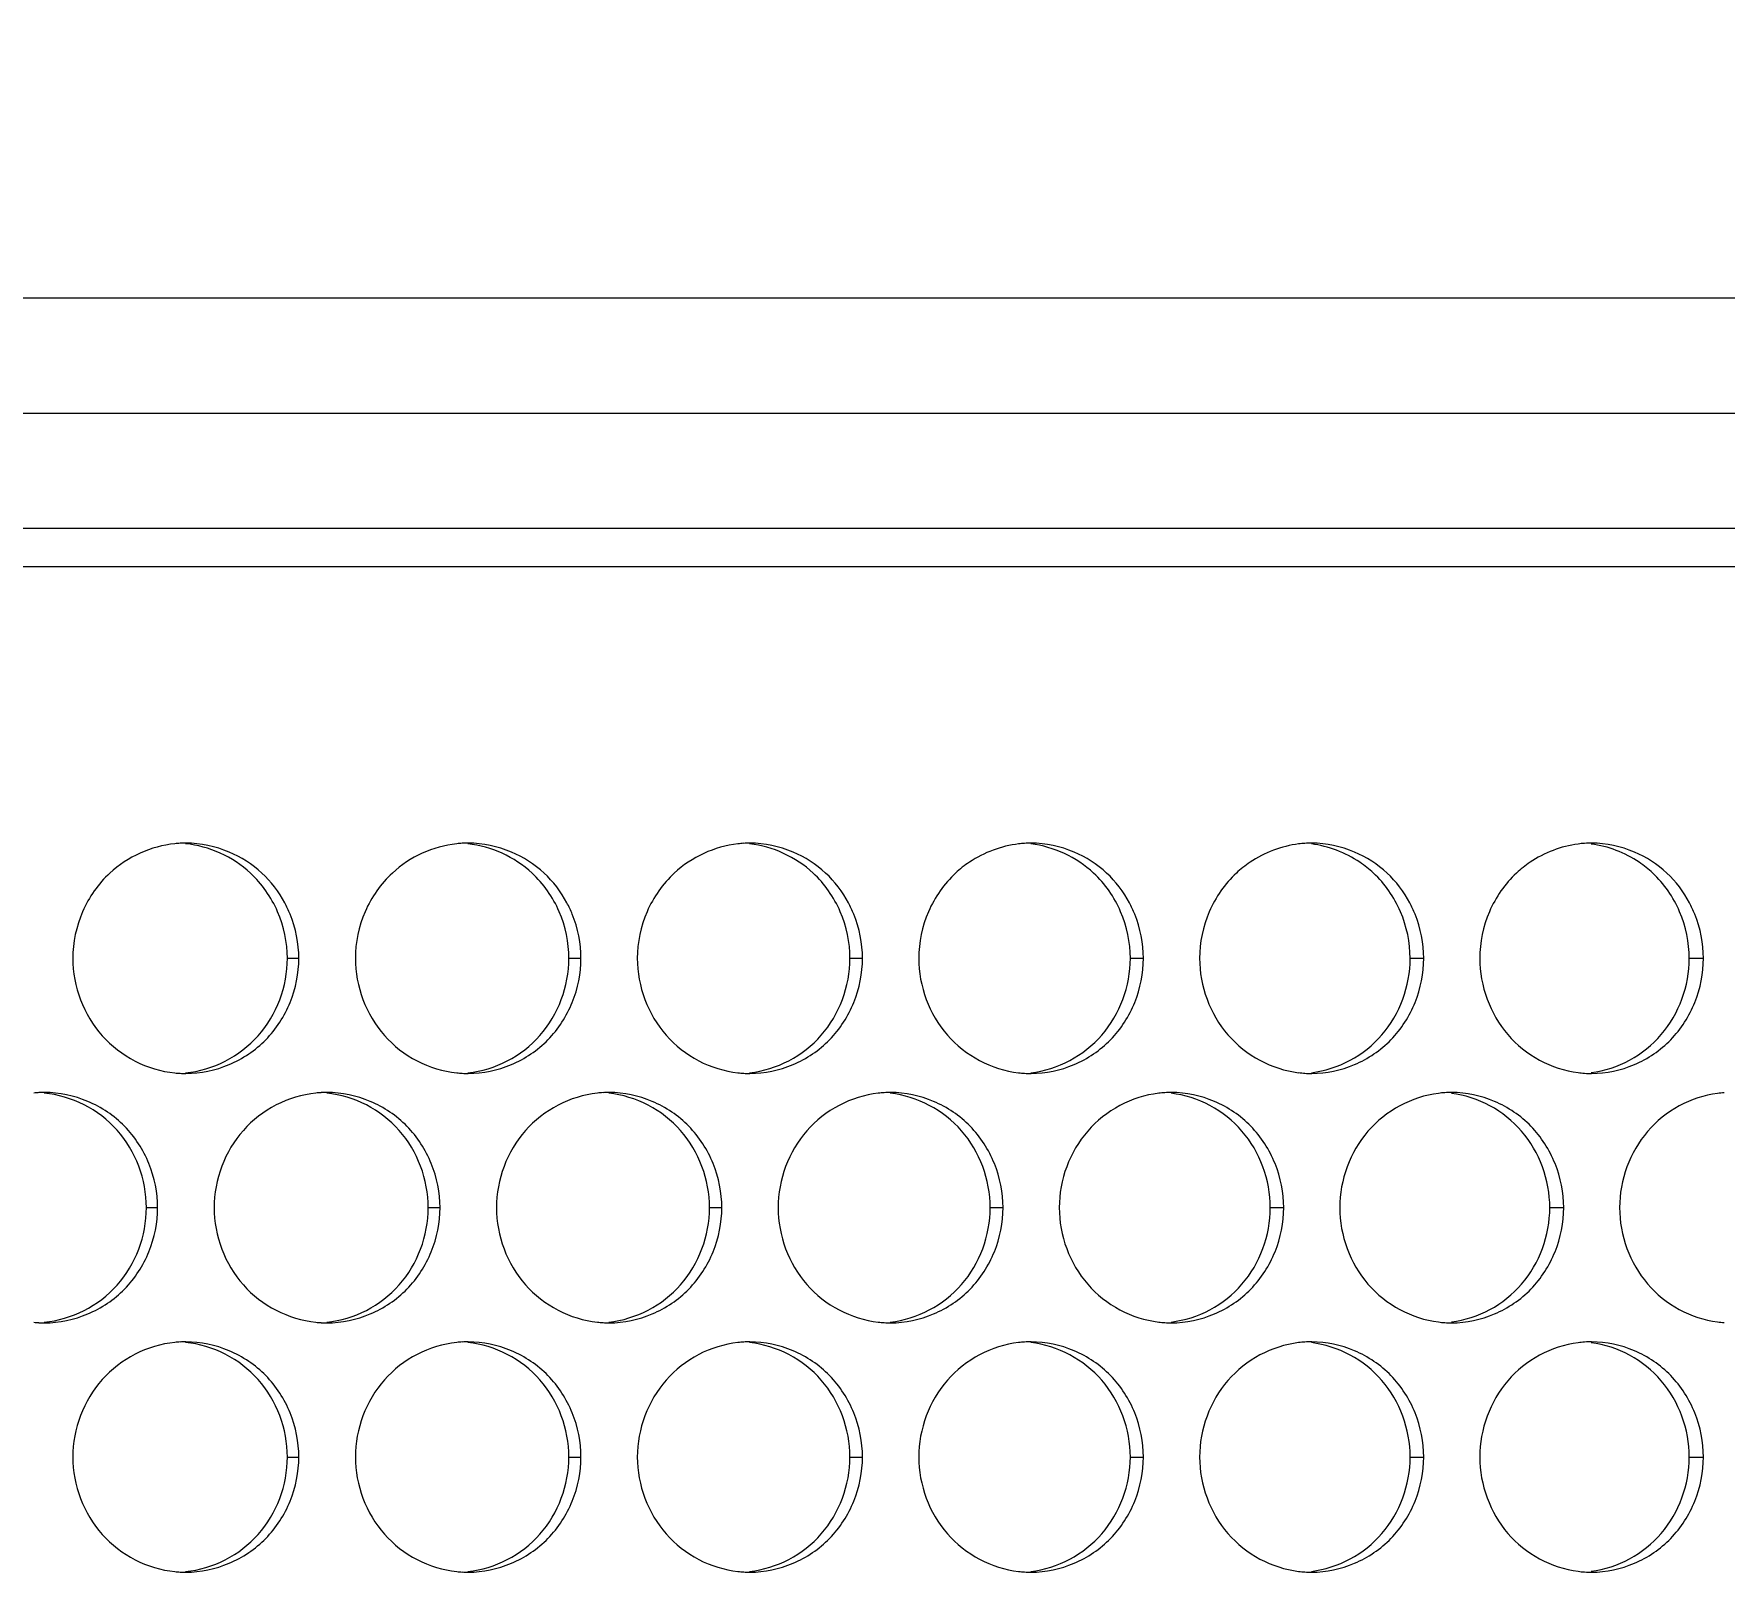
# Model space of a CAD drawing. Header units: millimetres. Extents: x 1177 to 4147, y 93 to 2194.
# Drawn here: x 1965.21 to 2009.26, y 1888.7 to 1928.77 of the extents above; entities that cross this region are included whole.
import ezdxf

# ---------------------------------------------------------------- set-up
doc = ezdxf.new("R2010")
doc.units = ezdxf.units.MM
doc.header["$LTSCALE"] = 0.1
doc.layers.get('0').update_dxf_attribs({"lineweight": 13})
doc.layers.get('Defpoints').update_dxf_attribs({"lineweight": 9})
doc.layers.add('标注', color=251, linetype='Continuous', lineweight=9)
doc.styles.get("Standard").update_dxf_attribs({"font": 'arial.ttf'})
doc.dimstyles.new('STANDARD 10', dxfattribs={"dimscale": 10, "dimtxt": 2.5, "dimasz": 1.5, "dimexe": 0.5, "dimexo": 0.5, "dimgap": 0.5, "dimtad": 1, "dimtoh": 1, "dimdec": 1, "dimzin": 9, "dimdsep": 46, "dimtxsty": 'Standard', "dimcen": 0, "dimclrd": 256, "dimclre": 256, "dimclrt": 256, "dimadec": 0, "dimazin": 0, "dimtp": 0.01, "dimtm": 0.01, "dimtfac": 1, "dimtdec": 1, "dimtofl": 0, "dimtmove": 0, "dimatfit": 3, "dimfxl": 1, "dimtolj": 1, "dimtzin": 4, "dimlwd": -1, "dimlwe": -1, "dimarcsym": 0})

# ---------------------------------------------------------------- blocks, each defined once
blk = doc.blocks.new('*D19')
at = {"layer": 'Defpoints', "color": 0, "transparency": 16777216}
for p in [(2027.49, 2011.728), (1597.49, 1918.895), (2027.49, 1918.895)]:
    blk.add_point(p, dxfattribs=at)
at = {"layer": '标注', "transparency": 16777216}
for p, q in [((1597.49, 1923.895), (1597.49, 2016.728)), ((2027.49, 1923.895), (2027.49, 2016.728)), ((1612.49, 2011.728), (2012.49, 2011.728))]:
    blk.add_line(p, q, dxfattribs=at)
for points in [[(1612.49, 2014.228), (1612.49, 2009.228), (1597.49, 2011.728)], [(2012.49, 2014.228), (2012.49, 2009.228), (2027.49, 2011.728)]]:
    blk.add_solid(points, dxfattribs=at)
at = {"layer": '标注', "transparency": 16777216, "insert": (1812.49, 2029.501), "char_height": 25, "attachment_point": 5}
blk.add_mtext('\\A1;430', dxfattribs=at)

msp = doc.modelspace()

# ---------------------------------------------------------------- linework, layer by layer
for p, q in [((1600.49, 1921.895), (2024.49, 1921.895)), ((1597.49, 1918.895), (2027.49, 1918.895)), ((1597.49, 1915.895), (2027.49, 1915.895)), ((1598.49, 1914.895), (2026.49, 1914.895))]:
    msp.add_line(p, q)
at = {"layer": '标注'}
for p, q in [((1971.815, 1904.693), (1972.115, 1904.693)), ((1979.152, 1904.693), (1979.466, 1904.693)), ((1986.475, 1904.693), (1986.802, 1904.693)), ((1993.782, 1904.693), (1994.123, 1904.693)), ((2001.073, 1904.693), (2001.428, 1904.693)), ((2008.347, 1904.693), (2008.716, 1904.693)), ((1968.141, 1898.198), (1968.434, 1898.198)), ((1975.485, 1898.198), (1975.792, 1898.198)), ((1982.815, 1898.198), (1983.136, 1898.198)), ((1990.13, 1898.198), (1990.464, 1898.198)), ((1997.429, 1898.198), (1997.777, 1898.198)), ((2004.712, 1898.198), (2005.074, 1898.198)), ((1971.815, 1891.702), (1972.115, 1891.702)), ((1979.152, 1891.702), (1979.466, 1891.702)), ((1986.475, 1891.702), (1986.802, 1891.702)), ((1993.782, 1891.702), (1994.123, 1891.702)), ((2001.073, 1891.702), (2001.428, 1891.702)), ((2008.347, 1891.702), (2008.716, 1891.702))]:
    msp.add_line(p, q, dxfattribs=at)
for centre, radius, start, end in [((1969.173, 1904.885), 2.808, 93.0909, 95.915), ((1969.17, 1904.934), 2.758, 90.0051, 93.0913), ((1976.53, 1904.892), 2.801, 93.2486, 96.2144), ((1976.527, 1904.944), 2.749, 90.0057, 93.2491), ((1983.873, 1904.9), 2.793, 93.4078, 96.5163), ((1983.869, 1904.953), 2.739, 90.0063, 93.4083), ((1991.2, 1904.908), 2.785, 93.5686, 96.8208), ((1991.197, 1904.964), 2.729, 90.0069, 93.5691), ((1998.512, 1904.916), 2.777, 93.731, 97.128), ((1998.508, 1904.974), 2.719, 90.0075, 93.7316), ((2005.807, 1904.925), 2.768, 93.8952, 97.4382), ((2005.803, 1904.985), 2.708, 90.0082, 93.8958), ((1969.173, 1904.501), 2.808, 264.085, 266.9091), ((1969.17, 1904.451), 2.758, 266.9087, 269.9949), ((1976.53, 1904.494), 2.801, 263.7856, 266.7514), ((1976.527, 1904.442), 2.749, 266.7509, 269.9943), ((1983.873, 1904.486), 2.793, 263.4837, 266.5922), ((1983.869, 1904.432), 2.739, 266.5917, 269.9937), ((1991.2, 1904.478), 2.785, 263.1792, 266.4314), ((1991.197, 1904.422), 2.729, 266.4309, 269.9931), ((1998.512, 1904.47), 2.777, 262.872, 266.269), ((1998.508, 1904.411), 2.719, 266.2684, 269.9925), ((2005.807, 1904.461), 2.768, 262.5618, 266.1048), ((2005.803, 1904.4), 2.708, 266.1042, 269.9918), ((1965.489, 1898.387), 2.811, 93.0126, 95.7662), ((1965.487, 1898.435), 2.763, 90.0049, 93.013), ((1972.853, 1898.393), 2.804, 93.1695, 96.0644), ((1972.851, 1898.444), 2.754, 90.0054, 93.17), ((1980.203, 1898.401), 2.797, 93.328, 96.365), ((1980.2, 1898.453), 2.744, 90.006, 93.3285), ((1987.535, 1898.463), 2.734, 90.0066, 93.4885), ((1994.854, 1898.474), 2.724, 90.0072, 93.6501), ((2002.158, 1898.484), 2.713, 90.0079, 93.8135), ((1987.538, 1898.408), 2.789, 93.488, 96.6682), ((1994.858, 1898.417), 2.781, 93.6496, 96.974), ((2002.162, 1898.425), 2.773, 93.8129, 97.2827), ((2009.448, 1898.434), 2.763, 93.9779, 97.5943), ((1965.489, 1898.009), 2.811, 264.2338, 266.9874), ((1965.487, 1897.96), 2.763, 266.987, 269.9951), ((1972.853, 1898.002), 2.804, 263.9356, 266.8305), ((1972.851, 1897.951), 2.754, 266.83, 269.9946), ((1980.203, 1897.995), 2.797, 263.635, 266.672), ((1980.2, 1897.942), 2.744, 266.6715, 269.994), ((1987.538, 1897.987), 2.789, 263.3318, 266.512), ((1987.535, 1897.932), 2.734, 266.5115, 269.9934), ((1994.858, 1897.979), 2.781, 263.026, 266.3504), ((1994.854, 1897.922), 2.724, 266.3499, 269.9928), ((2002.162, 1897.97), 2.773, 262.7173, 266.1871), ((2002.158, 1897.911), 2.713, 266.1865, 269.9921), ((2009.448, 1897.961), 2.763, 262.4057, 266.0221), ((1969.173, 1891.895), 2.808, 93.0909, 95.915), ((1969.17, 1891.944), 2.758, 90.0051, 93.0913), ((1976.53, 1891.902), 2.801, 93.2486, 96.2144), ((1976.527, 1891.953), 2.749, 90.0057, 93.2491), ((1983.873, 1891.909), 2.793, 93.4078, 96.5163), ((1983.869, 1891.963), 2.739, 90.0063, 93.4083), ((1991.2, 1891.917), 2.785, 93.5686, 96.8208), ((1991.197, 1891.973), 2.729, 90.0069, 93.5691), ((1998.512, 1891.926), 2.777, 93.731, 97.128), ((1998.508, 1891.984), 2.719, 90.0075, 93.7316), ((2005.807, 1891.934), 2.768, 93.8952, 97.4382), ((2005.803, 1891.995), 2.708, 90.0082, 93.8958), ((1969.173, 1891.51), 2.808, 264.085, 266.9091), ((1969.17, 1891.461), 2.758, 266.9087, 269.9949), ((1976.53, 1891.503), 2.801, 263.7856, 266.7514), ((1976.527, 1891.452), 2.749, 266.7509, 269.9943), ((1983.873, 1891.496), 2.793, 263.4837, 266.5922), ((1983.869, 1891.442), 2.739, 266.5917, 269.9937), ((1991.2, 1891.488), 2.785, 263.1792, 266.4314), ((1991.197, 1891.432), 2.729, 266.4309, 269.9931), ((1998.512, 1891.479), 2.777, 262.872, 266.269), ((1998.508, 1891.421), 2.719, 266.2684, 269.9925), ((2005.807, 1891.47), 2.768, 262.5618, 266.1048), ((2005.803, 1891.41), 2.708, 266.1042, 269.9918)]:
    msp.add_arc(centre, radius, start, end, dxfattribs=at)
for points, knots in [([(1968.884, 1907.678), (1968.572, 1907.646), (1967.956, 1907.477), (1967.421, 1907.126), (1967.19, 1906.914)], [0, 0, 0, 0, 0.49907, 1, 1, 1, 1]), ([(1970.852, 1906.913), (1970.621, 1907.126), (1970.088, 1907.477), (1969.473, 1907.646), (1969.162, 1907.678)], [0, 0, 0, 0, 0.500995, 1, 1, 1, 1]), ([(1976.227, 1907.676), (1975.919, 1907.643), (1975.308, 1907.473), (1974.779, 1907.125), (1974.55, 1906.914)], [0, 0, 0, 0, 0.498973, 1, 1, 1, 1]), ([(1978.191, 1906.913), (1977.963, 1907.124), (1977.435, 1907.473), (1976.827, 1907.643), (1976.519, 1907.676)], [0, 0, 0, 0, 0.501091, 1, 1, 1, 1]), ([(1983.556, 1907.675), (1983.25, 1907.64), (1982.647, 1907.469), (1982.123, 1907.123), (1981.897, 1906.914)], [0, 0, 0, 0, 0.49887, 1, 1, 1, 1]), ([(1985.516, 1906.913), (1985.29, 1907.123), (1984.768, 1907.469), (1984.166, 1907.64), (1983.861, 1907.675)], [0, 0, 0, 0, 0.501193, 1, 1, 1, 1]), ([(1990.869, 1907.673), (1990.418, 1907.619), (1989.819, 1907.395), (1989.341, 1907.018), (1989.228, 1906.914)], [0, 0, 0, 0, 0.747661, 1, 1, 1, 1]), ([(1992.825, 1906.913), (1992.601, 1907.121), (1992.085, 1907.465), (1991.489, 1907.637), (1991.188, 1907.673)], [0, 0, 0, 0, 0.501299, 1, 1, 1, 1]), ([(1998.167, 1907.671), (1997.72, 1907.616), (1997.129, 1907.391), (1996.655, 1907.017), (1996.544, 1906.914)], [0, 0, 0, 0, 0.747588, 1, 1, 1, 1]), ([(2000.118, 1906.913), (2000.007, 1907.017), (1999.535, 1907.391), (1998.945, 1907.615), (1998.499, 1907.671)], [0, 0, 0, 0, 0.252482, 1, 1, 1, 1]), ([(2005.449, 1907.67), (2005.006, 1907.612), (2004.422, 1907.388), (2003.953, 1907.016), (2003.843, 1906.914)], [0, 0, 0, 0, 0.74751, 1, 1, 1, 1]), ([(2007.395, 1906.913), (2007.285, 1907.016), (2006.818, 1907.387), (2006.235, 1907.612), (2005.794, 1907.67)], [0, 0, 0, 0, 0.252559, 1, 1, 1, 1]), ([(1967.19, 1906.914), (1966.887, 1906.636), (1966.4, 1905.938), (1966.223, 1905.106), (1966.223, 1904.693)], [0, 0, 0, 0, 0.498267, 1, 1, 1, 1]), ([(1971.815, 1904.693), (1971.815, 1905.106), (1971.639, 1905.937), (1971.153, 1906.635), (1970.852, 1906.913)], [0, 0, 0, 0, 0.501949, 1, 1, 1, 1]), ([(1971.887, 1905.84), (1971.846, 1905.942), (1971.661, 1906.337), (1971.39, 1906.693), (1971.149, 1906.914)], [0, 0, 0, 0, 0.251856, 1, 1, 1, 1]), ([(1974.55, 1906.914), (1974.248, 1906.636), (1973.762, 1905.937), (1973.586, 1905.106), (1973.586, 1904.693)], [0, 0, 0, 0, 0.49813, 1, 1, 1, 1]), ([(1979.152, 1904.693), (1979.152, 1905.106), (1978.977, 1905.937), (1978.492, 1906.635), (1978.191, 1906.913)], [0, 0, 0, 0, 0.50209, 1, 1, 1, 1]), ([(1979.239, 1905.84), (1979.198, 1905.942), (1979.013, 1906.337), (1978.742, 1906.693), (1978.502, 1906.914)], [0, 0, 0, 0, 0.251926, 1, 1, 1, 1]), ([(1981.897, 1906.914), (1981.595, 1906.635), (1981.11, 1905.937), (1980.934, 1905.106), (1980.934, 1904.693)], [0, 0, 0, 0, 0.497986, 1, 1, 1, 1]), ([(1986.475, 1904.693), (1986.475, 1905.106), (1986.3, 1905.936), (1985.816, 1906.635), (1985.516, 1906.913)], [0, 0, 0, 0, 0.502237, 1, 1, 1, 1]), ([(1986.576, 1905.84), (1986.535, 1905.942), (1986.35, 1906.337), (1986.08, 1906.693), (1985.841, 1906.914)], [0, 0, 0, 0, 0.252, 1, 1, 1, 1]), ([(1989.228, 1906.914), (1988.927, 1906.635), (1988.443, 1905.937), (1988.267, 1905.106), (1988.267, 1904.693)], [0, 0, 0, 0, 0.497835, 1, 1, 1, 1]), ([(1993.782, 1904.693), (1993.782, 1905.106), (1993.607, 1905.936), (1993.125, 1906.635), (1992.825, 1906.913)], [0, 0, 0, 0, 0.50239, 1, 1, 1, 1]), ([(1993.897, 1905.84), (1993.856, 1905.942), (1993.672, 1906.337), (1993.403, 1906.692), (1993.164, 1906.914)], [0, 0, 0, 0, 0.252077, 1, 1, 1, 1]), ([(1996.544, 1906.914), (1996.243, 1906.635), (1995.76, 1905.936), (1995.585, 1905.106), (1995.585, 1904.693)], [0, 0, 0, 0, 0.497679, 1, 1, 1, 1]), ([(2001.073, 1904.693), (2001.073, 1905.106), (2000.899, 1905.935), (2000.418, 1906.635), (2000.118, 1906.913)], [0, 0, 0, 0, 0.50255, 1, 1, 1, 1]), ([(2001.203, 1905.84), (2001.162, 1905.942), (2000.978, 1906.336), (2000.709, 1906.692), (2000.471, 1906.914)], [0, 0, 0, 0, 0.252157, 1, 1, 1, 1]), ([(2003.843, 1906.914), (2003.543, 1906.635), (2003.061, 1905.936), (2002.887, 1905.106), (2002.887, 1904.693)], [0, 0, 0, 0, 0.497516, 1, 1, 1, 1]), ([(2008.347, 1904.693), (2008.347, 1905.106), (2008.174, 1905.935), (2007.694, 1906.635), (2007.395, 1906.913)], [0, 0, 0, 0, 0.502716, 1, 1, 1, 1]), ([(2008.491, 1905.84), (2008.45, 1905.942), (2008.267, 1906.336), (2007.999, 1906.692), (2007.761, 1906.914)], [0, 0, 0, 0, 0.25224, 1, 1, 1, 1]), ([(1966.223, 1904.693), (1966.223, 1904.327), (1966.363, 1903.591), (1966.934, 1902.633), (1967.816, 1901.957), (1968.525, 1901.745), (1968.884, 1901.708)], [0, 0, 0, 0, 0.25207, 0.502874, 0.751892, 1, 1, 1, 1]), ([(1969.162, 1901.708), (1969.52, 1901.745), (1970.228, 1901.958), (1971.108, 1902.633), (1971.676, 1903.592), (1971.815, 1904.327), (1971.815, 1904.693)], [0, 0, 0, 0, 0.247878, 0.496764, 0.747659, 1, 1, 1, 1]), ([(1973.586, 1904.693), (1973.586, 1904.328), (1973.724, 1903.595), (1974.29, 1902.639), (1975.165, 1901.963), (1975.87, 1901.748), (1976.227, 1901.709)], [0, 0, 0, 0, 0.252265, 0.503165, 0.752101, 1, 1, 1, 1]), ([(1976.519, 1901.709), (1976.875, 1901.748), (1977.578, 1901.963), (1978.451, 1902.64), (1979.014, 1903.596), (1979.152, 1904.328), (1979.152, 1904.693)], [0, 0, 0, 0, 0.247668, 0.496469, 0.747461, 1, 1, 1, 1]), ([(1980.934, 1904.693), (1980.934, 1904.329), (1981.071, 1903.599), (1981.632, 1902.645), (1982.5, 1901.968), (1983.201, 1901.751), (1983.556, 1901.711)], [0, 0, 0, 0, 0.252469, 0.503469, 0.752319, 1, 1, 1, 1]), ([(1983.861, 1901.711), (1984.215, 1901.751), (1984.914, 1901.969), (1985.78, 1902.646), (1986.338, 1903.6), (1986.475, 1904.329), (1986.475, 1904.693)], [0, 0, 0, 0, 0.247448, 0.496162, 0.747255, 1, 1, 1, 1]), ([(1988.267, 1904.693), (1988.267, 1904.33), (1988.403, 1903.603), (1988.959, 1902.651), (1989.821, 1901.974), (1990.517, 1901.755), (1990.869, 1901.712)], [0, 0, 0, 0, 0.25268, 0.503786, 0.752547, 1, 1, 1, 1]), ([(1991.188, 1901.712), (1991.539, 1901.755), (1992.234, 1901.974), (1993.093, 1902.652), (1993.647, 1903.604), (1993.782, 1904.331), (1993.782, 1904.693)], [0, 0, 0, 0, 0.247217, 0.495842, 0.747041, 1, 1, 1, 1]), ([(1995.585, 1904.693), (1995.585, 1904.332), (1995.72, 1903.607), (1996.271, 1902.658), (1997.125, 1901.98), (1997.817, 1901.758), (1998.167, 1901.714)], [0, 0, 0, 0, 0.2529, 0.504114, 0.752785, 1, 1, 1, 1]), ([(1998.499, 1901.714), (1998.848, 1901.758), (1999.539, 1901.98), (2000.391, 1902.658), (2000.939, 1903.607), (2001.073, 1904.332), (2001.073, 1904.693)], [0, 0, 0, 0, 0.246977, 0.49551, 0.746818, 1, 1, 1, 1]), ([(2002.887, 1904.693), (2002.887, 1904.333), (2003.02, 1903.611), (2003.566, 1902.664), (2004.413, 1901.985), (2005.101, 1901.761), (2005.449, 1901.716)], [0, 0, 0, 0, 0.253127, 0.504455, 0.753033, 1, 1, 1, 1]), ([(2005.794, 1901.716), (2006.141, 1901.762), (2006.827, 1901.986), (2007.671, 1902.665), (2008.215, 1903.611), (2008.347, 1904.333), (2008.347, 1904.693)], [0, 0, 0, 0, 0.246727, 0.495166, 0.746588, 1, 1, 1, 1]), ([(1968.141, 1898.198), (1968.141, 1898.564), (1968.001, 1899.3), (1967.431, 1900.26), (1966.548, 1900.936), (1965.837, 1901.147), (1965.479, 1901.183)], [0, 0, 0, 0, 0.252245, 0.503093, 0.752021, 1, 1, 1, 1]), ([(1972.557, 1901.182), (1972.2, 1901.144), (1971.492, 1900.93), (1970.614, 1900.255), (1970.045, 1899.297), (1969.906, 1898.563), (1969.906, 1898.198)], [0, 0, 0, 0, 0.248005, 0.496982, 0.747834, 1, 1, 1, 1]), ([(1975.485, 1898.198), (1975.485, 1898.563), (1975.347, 1899.297), (1974.781, 1900.254), (1973.905, 1900.93), (1973.199, 1901.144), (1972.843, 1901.182)], [0, 0, 0, 0, 0.252439, 0.503382, 0.752226, 1, 1, 1, 1]), ([(1979.893, 1901.18), (1979.538, 1901.141), (1978.835, 1900.925), (1977.963, 1900.248), (1977.4, 1899.293), (1977.262, 1898.562), (1977.262, 1898.198)], [0, 0, 0, 0, 0.247791, 0.496684, 0.747634, 1, 1, 1, 1]), ([(1982.815, 1898.198), (1982.815, 1898.562), (1982.678, 1899.293), (1982.117, 1900.248), (1981.248, 1900.925), (1980.546, 1901.141), (1980.192, 1901.18)], [0, 0, 0, 0, 0.252641, 0.503683, 0.752441, 1, 1, 1, 1]), ([(1987.214, 1901.179), (1986.861, 1901.138), (1986.162, 1900.919), (1985.297, 1900.242), (1984.739, 1899.289), (1984.603, 1898.561), (1984.603, 1898.198)], [0, 0, 0, 0, 0.247568, 0.496374, 0.747426, 1, 1, 1, 1]), ([(1990.13, 1898.198), (1990.13, 1898.561), (1989.994, 1899.289), (1989.438, 1900.242), (1988.576, 1900.919), (1987.879, 1901.137), (1987.526, 1901.179)], [0, 0, 0, 0, 0.252851, 0.503996, 0.752666, 1, 1, 1, 1]), ([(1994.52, 1901.177), (1994.169, 1901.134), (1993.475, 1900.914), (1992.617, 1900.236), (1992.063, 1899.286), (1991.928, 1898.559), (1991.928, 1898.198)], [0, 0, 0, 0, 0.247335, 0.496051, 0.747211, 1, 1, 1, 1]), ([(1997.429, 1898.198), (1997.429, 1898.559), (1997.295, 1899.285), (1996.744, 1900.235), (1995.888, 1900.913), (1995.196, 1901.134), (1994.845, 1901.177)], [0, 0, 0, 0, 0.25307, 0.504322, 0.752901, 1, 1, 1, 1]), ([(2001.81, 1901.175), (2001.461, 1901.131), (2000.771, 1900.908), (1999.92, 1900.23), (1999.372, 1899.282), (1999.238, 1898.558), (1999.238, 1898.198)], [0, 0, 0, 0, 0.247092, 0.495717, 0.746987, 1, 1, 1, 1]), ([(2004.712, 1898.198), (2004.712, 1898.558), (2004.579, 1899.281), (2004.033, 1900.229), (2003.185, 1900.908), (2002.497, 1901.131), (2002.148, 1901.175)], [0, 0, 0, 0, 0.253296, 0.50466, 0.753146, 1, 1, 1, 1]), ([(2009.083, 1901.174), (2008.736, 1901.127), (2008.051, 1900.902), (2007.207, 1900.223), (2006.664, 1899.278), (2006.531, 1898.557), (2006.531, 1898.198)], [0, 0, 0, 0, 0.246839, 0.49537, 0.746756, 1, 1, 1, 1]), ([(1965.479, 1895.212), (1965.837, 1895.248), (1966.548, 1895.46), (1967.431, 1896.135), (1968.001, 1897.095), (1968.141, 1897.831), (1968.141, 1898.198)], [0, 0, 0, 0, 0.247979, 0.496907, 0.747755, 1, 1, 1, 1]), ([(1969.906, 1898.198), (1969.906, 1897.832), (1970.045, 1897.098), (1970.614, 1896.141), (1971.492, 1895.465), (1972.2, 1895.251), (1972.557, 1895.213)], [0, 0, 0, 0, 0.252166, 0.503018, 0.751995, 1, 1, 1, 1]), ([(1972.843, 1895.213), (1973.199, 1895.251), (1973.905, 1895.465), (1974.781, 1896.141), (1975.347, 1897.099), (1975.485, 1897.832), (1975.485, 1898.198)], [0, 0, 0, 0, 0.247774, 0.496618, 0.747561, 1, 1, 1, 1]), ([(1977.262, 1898.198), (1977.262, 1897.833), (1977.4, 1897.102), (1977.963, 1896.147), (1978.835, 1895.47), (1979.538, 1895.254), (1979.893, 1895.215)], [0, 0, 0, 0, 0.252366, 0.503316, 0.752209, 1, 1, 1, 1]), ([(1980.192, 1895.215), (1980.546, 1895.255), (1981.248, 1895.471), (1982.117, 1896.147), (1982.678, 1897.103), (1982.815, 1897.834), (1982.815, 1898.198)], [0, 0, 0, 0, 0.247559, 0.496317, 0.747359, 1, 1, 1, 1]), ([(1984.603, 1898.198), (1984.603, 1897.835), (1984.739, 1897.106), (1985.297, 1896.153), (1986.162, 1895.476), (1986.861, 1895.258), (1987.214, 1895.216)], [0, 0, 0, 0, 0.252574, 0.503626, 0.752432, 1, 1, 1, 1]), ([(1987.526, 1895.216), (1987.879, 1895.258), (1988.576, 1895.476), (1989.438, 1896.154), (1989.994, 1897.106), (1990.13, 1897.835), (1990.13, 1898.198)], [0, 0, 0, 0, 0.247334, 0.496004, 0.747149, 1, 1, 1, 1]), ([(1991.928, 1898.198), (1991.928, 1897.836), (1992.063, 1897.11), (1992.617, 1896.159), (1993.475, 1895.482), (1994.169, 1895.261), (1994.52, 1895.218)], [0, 0, 0, 0, 0.252789, 0.503949, 0.752665, 1, 1, 1, 1]), ([(1994.845, 1895.218), (1995.196, 1895.261), (1995.888, 1895.482), (1996.744, 1896.16), (1997.295, 1897.11), (1997.429, 1897.836), (1997.429, 1898.198)], [0, 0, 0, 0, 0.247099, 0.495678, 0.74693, 1, 1, 1, 1]), ([(1999.238, 1898.198), (1999.238, 1897.837), (1999.372, 1897.114), (1999.92, 1896.165), (2000.771, 1895.487), (2001.461, 1895.264), (2001.81, 1895.22)], [0, 0, 0, 0, 0.253013, 0.504283, 0.752908, 1, 1, 1, 1]), ([(2002.148, 1895.22), (2002.497, 1895.265), (2003.185, 1895.488), (2004.033, 1896.166), (2004.579, 1897.114), (2004.712, 1897.837), (2004.712, 1898.198)], [0, 0, 0, 0, 0.246854, 0.49534, 0.746704, 1, 1, 1, 1]), ([(2006.531, 1898.198), (2006.531, 1897.838), (2006.664, 1897.118), (2007.207, 1896.172), (2008.051, 1895.493), (2008.736, 1895.268), (2009.083, 1895.222)], [0, 0, 0, 0, 0.253244, 0.50463, 0.753161, 1, 1, 1, 1]), ([(1968.884, 1894.688), (1968.525, 1894.65), (1967.816, 1894.438), (1966.934, 1893.762), (1966.363, 1892.804), (1966.223, 1892.068), (1966.223, 1891.702)], [0, 0, 0, 0, 0.248108, 0.497126, 0.74793, 1, 1, 1, 1]), ([(1971.815, 1891.702), (1971.815, 1892.068), (1971.676, 1892.803), (1971.108, 1893.762), (1970.228, 1894.438), (1969.52, 1894.65), (1969.162, 1894.687)], [0, 0, 0, 0, 0.252341, 0.503236, 0.752122, 1, 1, 1, 1]), ([(1976.227, 1894.686), (1975.87, 1894.647), (1975.165, 1894.432), (1974.29, 1893.756), (1973.724, 1892.8), (1973.586, 1892.067), (1973.586, 1891.702)], [0, 0, 0, 0, 0.247899, 0.496835, 0.747735, 1, 1, 1, 1]), ([(1979.152, 1891.702), (1979.152, 1892.067), (1979.014, 1892.799), (1978.451, 1893.756), (1977.578, 1894.432), (1976.875, 1894.647), (1976.519, 1894.686)], [0, 0, 0, 0, 0.252539, 0.503531, 0.752332, 1, 1, 1, 1]), ([(1983.556, 1894.684), (1983.201, 1894.644), (1982.5, 1894.427), (1981.632, 1893.75), (1981.071, 1892.796), (1980.934, 1892.066), (1980.934, 1891.702)], [0, 0, 0, 0, 0.247681, 0.496531, 0.747531, 1, 1, 1, 1]), ([(1986.475, 1891.702), (1986.475, 1892.066), (1986.338, 1892.796), (1985.78, 1893.749), (1984.914, 1894.427), (1984.215, 1894.644), (1983.861, 1894.684)], [0, 0, 0, 0, 0.252745, 0.503838, 0.752552, 1, 1, 1, 1]), ([(1990.869, 1894.683), (1990.517, 1894.641), (1989.821, 1894.421), (1988.959, 1893.744), (1988.403, 1892.792), (1988.267, 1892.065), (1988.267, 1891.702)], [0, 0, 0, 0, 0.247453, 0.496214, 0.74732, 1, 1, 1, 1]), ([(1993.782, 1891.702), (1993.782, 1892.065), (1993.647, 1892.792), (1993.093, 1893.743), (1992.234, 1894.421), (1991.539, 1894.641), (1991.188, 1894.683)], [0, 0, 0, 0, 0.252959, 0.504158, 0.752783, 1, 1, 1, 1]), ([(1998.167, 1894.681), (1997.817, 1894.637), (1997.125, 1894.416), (1996.271, 1893.738), (1995.72, 1892.788), (1995.585, 1892.064), (1995.585, 1891.702)], [0, 0, 0, 0, 0.247215, 0.495886, 0.7471, 1, 1, 1, 1]), ([(2001.073, 1891.702), (2001.073, 1892.063), (2000.939, 1892.788), (2000.391, 1893.737), (1999.539, 1894.415), (1998.848, 1894.637), (1998.499, 1894.681)], [0, 0, 0, 0, 0.253182, 0.50449, 0.753023, 1, 1, 1, 1]), ([(2005.449, 1894.679), (2005.101, 1894.634), (2004.413, 1894.41), (2003.566, 1893.731), (2003.02, 1892.784), (2002.887, 1892.062), (2002.887, 1891.702)], [0, 0, 0, 0, 0.246967, 0.495545, 0.746873, 1, 1, 1, 1]), ([(2008.347, 1891.702), (2008.347, 1892.062), (2008.215, 1892.784), (2007.671, 1893.731), (2006.827, 1894.41), (2006.141, 1894.634), (2005.794, 1894.679)], [0, 0, 0, 0, 0.253412, 0.504834, 0.753273, 1, 1, 1, 1]), ([(1966.223, 1891.702), (1966.223, 1891.336), (1966.363, 1890.601), (1966.934, 1889.642), (1967.816, 1888.967), (1968.525, 1888.754), (1968.884, 1888.717)], [0, 0, 0, 0, 0.25207, 0.502874, 0.751892, 1, 1, 1, 1]), ([(1969.162, 1888.717), (1969.52, 1888.755), (1970.228, 1888.967), (1971.108, 1889.643), (1971.676, 1890.602), (1971.815, 1891.336), (1971.815, 1891.702)], [0, 0, 0, 0, 0.247878, 0.496764, 0.747659, 1, 1, 1, 1]), ([(1973.586, 1891.702), (1973.586, 1891.338), (1973.724, 1890.605), (1974.29, 1889.649), (1975.165, 1888.972), (1975.87, 1888.758), (1976.227, 1888.719)], [0, 0, 0, 0, 0.252265, 0.503165, 0.752101, 1, 1, 1, 1]), ([(1976.519, 1888.719), (1976.875, 1888.758), (1977.578, 1888.973), (1978.451, 1889.649), (1979.014, 1890.605), (1979.152, 1891.338), (1979.152, 1891.702)], [0, 0, 0, 0, 0.247668, 0.496469, 0.747461, 1, 1, 1, 1]), ([(1980.934, 1891.702), (1980.934, 1891.339), (1981.071, 1890.609), (1981.632, 1889.655), (1982.5, 1888.978), (1983.201, 1888.761), (1983.556, 1888.72)], [0, 0, 0, 0, 0.252469, 0.503469, 0.752319, 1, 1, 1, 1]), ([(1983.861, 1888.72), (1984.215, 1888.761), (1984.914, 1888.978), (1985.78, 1889.655), (1986.338, 1890.609), (1986.475, 1891.339), (1986.475, 1891.702)], [0, 0, 0, 0, 0.247448, 0.496162, 0.747255, 1, 1, 1, 1]), ([(1988.267, 1891.702), (1988.267, 1891.34), (1988.403, 1890.613), (1988.959, 1889.661), (1989.821, 1888.984), (1990.517, 1888.764), (1990.869, 1888.722)], [0, 0, 0, 0, 0.25268, 0.503786, 0.752547, 1, 1, 1, 1]), ([(1991.188, 1888.722), (1991.539, 1888.764), (1992.234, 1888.984), (1993.093, 1889.662), (1993.647, 1890.613), (1993.782, 1891.34), (1993.782, 1891.702)], [0, 0, 0, 0, 0.247217, 0.495842, 0.747041, 1, 1, 1, 1]), ([(1995.585, 1891.702), (1995.585, 1891.341), (1995.72, 1890.616), (1996.271, 1889.667), (1997.125, 1888.989), (1997.817, 1888.768), (1998.167, 1888.724)], [0, 0, 0, 0, 0.2529, 0.504114, 0.752785, 1, 1, 1, 1]), ([(1998.499, 1888.724), (1998.848, 1888.768), (1999.539, 1888.99), (2000.391, 1889.668), (2000.939, 1890.617), (2001.073, 1891.341), (2001.073, 1891.702)], [0, 0, 0, 0, 0.246977, 0.49551, 0.746818, 1, 1, 1, 1]), ([(2002.887, 1891.702), (2002.887, 1891.343), (2003.02, 1890.62), (2003.566, 1889.673), (2004.413, 1888.995), (2005.101, 1888.771), (2005.449, 1888.726)], [0, 0, 0, 0, 0.253127, 0.504455, 0.753033, 1, 1, 1, 1]), ([(2005.794, 1888.726), (2006.141, 1888.771), (2006.827, 1888.995), (2007.671, 1889.674), (2008.215, 1890.621), (2008.347, 1891.343), (2008.347, 1891.702)], [0, 0, 0, 0, 0.246727, 0.495166, 0.746588, 1, 1, 1, 1])]:
    msp.add_open_spline(points, degree=3, knots=knots, dxfattribs=at)
for points in [[(1970.296, 1907.461), (1969.943, 1907.61), (1969.553, 1907.693), (1969.17, 1907.693)], [(1971.149, 1906.914), (1970.901, 1907.143), (1970.607, 1907.33), (1970.296, 1907.461)], [(1977.651, 1907.461), (1977.298, 1907.61), (1976.909, 1907.693), (1976.527, 1907.693)], [(1978.502, 1906.914), (1978.254, 1907.142), (1977.961, 1907.33), (1977.651, 1907.461)], [(1984.991, 1907.461), (1984.639, 1907.61), (1984.251, 1907.693), (1983.869, 1907.693)], [(1985.841, 1906.914), (1985.593, 1907.142), (1985.301, 1907.33), (1984.991, 1907.461)], [(1992.315, 1907.461), (1991.965, 1907.61), (1991.577, 1907.693), (1991.196, 1907.693)], [(1993.164, 1906.914), (1992.917, 1907.142), (1992.625, 1907.329), (1992.315, 1907.461)], [(1999.624, 1907.461), (1999.275, 1907.61), (1998.888, 1907.693), (1998.508, 1907.693)], [(2000.471, 1906.914), (2000.224, 1907.142), (1999.933, 1907.329), (1999.624, 1907.461)], [(2006.917, 1907.461), (2006.568, 1907.61), (2006.182, 1907.693), (2005.803, 1907.693)], [(2007.761, 1906.914), (2007.515, 1907.142), (2007.225, 1907.329), (2006.917, 1907.461)], [(1972.115, 1904.693), (1972.115, 1905.083), (1972.034, 1905.479), (1971.887, 1905.84)], [(1979.466, 1904.693), (1979.466, 1905.083), (1979.386, 1905.479), (1979.239, 1905.84)], [(1986.802, 1904.693), (1986.802, 1905.083), (1986.722, 1905.479), (1986.576, 1905.84)], [(1994.123, 1904.693), (1994.123, 1905.083), (1994.043, 1905.479), (1993.897, 1905.84)], [(2001.428, 1904.693), (2001.428, 1905.083), (2001.348, 1905.479), (2001.203, 1905.84)], [(2008.716, 1904.693), (2008.716, 1905.082), (2008.637, 1905.479), (2008.491, 1905.84)], [(1971.887, 1903.546), (1972.034, 1903.907), (1972.115, 1904.303), (1972.115, 1904.693)], [(1979.239, 1903.546), (1979.386, 1903.907), (1979.466, 1904.303), (1979.466, 1904.693)], [(1986.576, 1903.546), (1986.722, 1903.907), (1986.802, 1904.303), (1986.802, 1904.693)], [(1993.897, 1903.546), (1994.043, 1903.907), (1994.123, 1904.303), (1994.123, 1904.693)], [(2001.203, 1903.546), (2001.348, 1903.907), (2001.428, 1904.303), (2001.428, 1904.693)], [(2008.491, 1903.546), (2008.637, 1903.907), (2008.716, 1904.303), (2008.716, 1904.693)], [(1971.253, 1902.572), (1971.524, 1902.849), (1971.742, 1903.187), (1971.887, 1903.546)], [(1978.606, 1902.572), (1978.877, 1902.849), (1979.093, 1903.187), (1979.239, 1903.546)], [(1985.944, 1902.572), (1986.214, 1902.849), (1986.431, 1903.187), (1986.576, 1903.546)], [(1993.267, 1902.572), (1993.537, 1902.849), (1993.752, 1903.187), (1993.897, 1903.546)], [(2000.573, 1902.572), (2000.843, 1902.849), (2001.058, 1903.187), (2001.203, 1903.546)], [(2007.864, 1902.572), (2008.133, 1902.849), (2008.347, 1903.187), (2008.491, 1903.546)], [(1970.296, 1901.925), (1970.651, 1902.074), (1970.983, 1902.297), (1971.253, 1902.572)], [(1977.651, 1901.925), (1978.005, 1902.074), (1978.337, 1902.297), (1978.606, 1902.572)], [(1984.991, 1901.925), (1985.344, 1902.074), (1985.675, 1902.297), (1985.944, 1902.572)], [(1992.315, 1901.925), (1992.668, 1902.075), (1992.999, 1902.298), (1993.267, 1902.572)], [(1999.624, 1901.925), (1999.977, 1902.075), (2000.306, 1902.298), (2000.573, 1902.572)], [(2006.917, 1901.925), (2007.268, 1902.075), (2007.597, 1902.298), (2007.864, 1902.572)], [(1969.17, 1901.693), (1969.553, 1901.693), (1969.943, 1901.776), (1970.296, 1901.925)], [(1976.527, 1901.693), (1976.909, 1901.693), (1977.298, 1901.776), (1977.651, 1901.925)], [(1983.869, 1901.693), (1984.251, 1901.693), (1984.639, 1901.776), (1984.991, 1901.925)], [(1991.196, 1901.693), (1991.577, 1901.693), (1991.965, 1901.776), (1992.315, 1901.925)], [(1998.508, 1901.693), (1998.888, 1901.693), (1999.275, 1901.776), (1999.624, 1901.925)], [(2005.803, 1901.693), (2006.182, 1901.693), (2006.568, 1901.776), (2006.917, 1901.925)], [(1966.613, 1900.966), (1966.26, 1901.115), (1965.87, 1901.198), (1965.486, 1901.198)], [(1973.975, 1900.966), (1973.622, 1901.115), (1973.233, 1901.198), (1972.85, 1901.198)], [(1981.322, 1900.966), (1980.971, 1901.115), (1980.582, 1901.198), (1980.2, 1901.198)], [(1988.655, 1900.966), (1988.304, 1901.115), (1987.916, 1901.198), (1987.535, 1901.198)], [(1995.972, 1900.966), (1995.622, 1901.115), (1995.235, 1901.198), (1994.854, 1901.198)], [(2003.273, 1900.966), (2002.923, 1901.115), (2002.537, 1901.198), (2002.157, 1901.198)], [(1967.571, 1900.318), (1967.301, 1900.593), (1966.969, 1900.816), (1966.613, 1900.966)], [(1974.931, 1900.318), (1974.662, 1900.593), (1974.33, 1900.816), (1973.975, 1900.966)], [(1982.277, 1900.318), (1982.008, 1900.593), (1981.676, 1900.816), (1981.322, 1900.966)], [(1989.607, 1900.318), (1989.339, 1900.593), (1989.008, 1900.816), (1988.655, 1900.966)], [(1996.922, 1900.318), (1996.655, 1900.593), (1996.325, 1900.816), (1995.972, 1900.966)], [(2004.221, 1900.318), (2003.954, 1900.593), (2003.625, 1900.816), (2003.273, 1900.966)], [(1968.206, 1899.345), (1968.06, 1899.704), (1967.843, 1900.042), (1967.571, 1900.318)], [(1975.565, 1899.345), (1975.419, 1899.704), (1975.202, 1900.042), (1974.931, 1900.318)], [(1982.909, 1899.345), (1982.764, 1899.703), (1982.547, 1900.042), (1982.277, 1900.318)], [(1990.238, 1899.345), (1990.093, 1899.703), (1989.877, 1900.042), (1989.607, 1900.318)], [(1997.552, 1899.345), (1997.407, 1899.703), (1997.192, 1900.041), (1996.922, 1900.318)], [(2004.849, 1899.345), (2004.705, 1899.703), (2004.49, 1900.041), (2004.221, 1900.318)], [(1968.434, 1898.198), (1968.434, 1898.587), (1968.353, 1898.984), (1968.206, 1899.345)], [(1975.792, 1898.198), (1975.792, 1898.587), (1975.712, 1898.984), (1975.565, 1899.345)], [(1983.136, 1898.198), (1983.136, 1898.587), (1983.056, 1898.984), (1982.909, 1899.345)], [(1990.464, 1898.198), (1990.464, 1898.587), (1990.385, 1898.984), (1990.238, 1899.345)], [(1997.777, 1898.198), (1997.777, 1898.587), (1997.698, 1898.983), (1997.552, 1899.345)], [(2005.074, 1898.198), (2005.074, 1898.587), (2004.995, 1898.983), (2004.849, 1899.345)], [(1968.206, 1897.05), (1968.353, 1897.411), (1968.434, 1897.808), (1968.434, 1898.198)], [(1975.565, 1897.05), (1975.712, 1897.412), (1975.792, 1897.808), (1975.792, 1898.198)], [(1982.909, 1897.05), (1983.056, 1897.412), (1983.136, 1897.808), (1983.136, 1898.198)], [(1990.238, 1897.05), (1990.385, 1897.412), (1990.464, 1897.808), (1990.464, 1898.198)], [(1997.552, 1897.05), (1997.698, 1897.412), (1997.777, 1897.808), (1997.777, 1898.198)], [(2004.849, 1897.05), (2004.995, 1897.412), (2005.074, 1897.808), (2005.074, 1898.198)], [(1967.571, 1896.077), (1967.843, 1896.353), (1968.06, 1896.692), (1968.206, 1897.05)], [(1974.931, 1896.077), (1975.202, 1896.353), (1975.419, 1896.692), (1975.565, 1897.05)], [(1982.277, 1896.077), (1982.547, 1896.354), (1982.764, 1896.692), (1982.909, 1897.05)], [(1989.607, 1896.077), (1989.877, 1896.354), (1990.093, 1896.692), (1990.238, 1897.05)], [(1996.922, 1896.077), (1997.192, 1896.354), (1997.407, 1896.692), (1997.552, 1897.05)], [(2004.221, 1896.077), (2004.49, 1896.354), (2004.705, 1896.692), (2004.849, 1897.05)], [(1966.613, 1895.429), (1966.969, 1895.579), (1967.301, 1895.802), (1967.571, 1896.077)], [(1973.975, 1895.429), (1974.33, 1895.579), (1974.662, 1895.802), (1974.931, 1896.077)], [(1981.322, 1895.429), (1981.676, 1895.579), (1982.008, 1895.802), (1982.277, 1896.077)], [(1988.655, 1895.429), (1989.008, 1895.579), (1989.339, 1895.802), (1989.607, 1896.077)], [(1995.972, 1895.429), (1996.325, 1895.579), (1996.655, 1895.802), (1996.922, 1896.077)], [(2003.273, 1895.429), (2003.625, 1895.579), (2003.954, 1895.803), (2004.221, 1896.077)], [(1965.486, 1895.198), (1965.87, 1895.198), (1966.26, 1895.28), (1966.613, 1895.429)], [(1972.85, 1895.198), (1973.233, 1895.198), (1973.622, 1895.28), (1973.975, 1895.429)], [(1980.2, 1895.198), (1980.582, 1895.198), (1980.971, 1895.28), (1981.322, 1895.429)], [(1987.535, 1895.198), (1987.916, 1895.198), (1988.304, 1895.28), (1988.655, 1895.429)], [(1994.854, 1895.198), (1995.235, 1895.198), (1995.622, 1895.28), (1995.972, 1895.429)], [(2002.157, 1895.198), (2002.537, 1895.198), (2002.923, 1895.281), (2003.273, 1895.429)], [(1970.296, 1894.471), (1969.943, 1894.62), (1969.553, 1894.702), (1969.17, 1894.702)], [(1977.651, 1894.471), (1977.298, 1894.62), (1976.909, 1894.702), (1976.527, 1894.702)], [(1984.991, 1894.471), (1984.639, 1894.62), (1984.251, 1894.702), (1983.869, 1894.702)], [(1992.315, 1894.471), (1991.965, 1894.62), (1991.577, 1894.702), (1991.196, 1894.702)], [(1999.624, 1894.471), (1999.275, 1894.62), (1998.888, 1894.702), (1998.508, 1894.702)], [(2006.917, 1894.471), (2006.568, 1894.62), (2006.182, 1894.702), (2005.803, 1894.702)], [(1971.253, 1893.823), (1970.983, 1894.098), (1970.651, 1894.321), (1970.296, 1894.471)], [(1978.606, 1893.823), (1978.337, 1894.098), (1978.005, 1894.321), (1977.651, 1894.471)], [(1985.944, 1893.823), (1985.675, 1894.098), (1985.344, 1894.321), (1984.991, 1894.471)], [(1993.267, 1893.823), (1992.999, 1894.098), (1992.668, 1894.321), (1992.315, 1894.471)], [(2000.573, 1893.823), (2000.306, 1894.098), (1999.977, 1894.321), (1999.624, 1894.471)], [(2007.864, 1893.823), (2007.597, 1894.097), (2007.268, 1894.321), (2006.917, 1894.471)], [(1971.887, 1892.85), (1971.742, 1893.208), (1971.524, 1893.547), (1971.253, 1893.823)], [(1979.239, 1892.85), (1979.093, 1893.208), (1978.877, 1893.547), (1978.606, 1893.823)], [(1986.576, 1892.85), (1986.431, 1893.208), (1986.214, 1893.546), (1985.944, 1893.823)], [(1993.897, 1892.85), (1993.752, 1893.208), (1993.537, 1893.546), (1993.267, 1893.823)], [(2001.203, 1892.85), (2001.058, 1893.208), (2000.843, 1893.546), (2000.573, 1893.823)], [(2008.491, 1892.85), (2008.347, 1893.208), (2008.133, 1893.546), (2007.864, 1893.823)], [(1972.115, 1891.702), (1972.115, 1892.092), (1972.034, 1892.489), (1971.887, 1892.85)], [(1979.466, 1891.702), (1979.466, 1892.092), (1979.386, 1892.488), (1979.239, 1892.85)], [(1986.802, 1891.702), (1986.802, 1892.092), (1986.722, 1892.488), (1986.576, 1892.85)], [(1994.123, 1891.702), (1994.123, 1892.092), (1994.043, 1892.488), (1993.897, 1892.85)], [(2001.428, 1891.702), (2001.428, 1892.092), (2001.348, 1892.488), (2001.203, 1892.85)], [(2008.716, 1891.702), (2008.716, 1892.092), (2008.637, 1892.488), (2008.491, 1892.85)], [(1971.887, 1890.555), (1972.034, 1890.916), (1972.115, 1891.313), (1972.115, 1891.702)], [(1979.239, 1890.555), (1979.386, 1890.916), (1979.466, 1891.313), (1979.466, 1891.702)], [(1986.576, 1890.555), (1986.722, 1890.916), (1986.802, 1891.313), (1986.802, 1891.702)], [(1993.897, 1890.555), (1994.043, 1890.917), (1994.123, 1891.313), (1994.123, 1891.702)], [(2001.203, 1890.555), (2001.348, 1890.917), (2001.428, 1891.313), (2001.428, 1891.702)], [(2008.491, 1890.555), (2008.637, 1890.917), (2008.716, 1891.313), (2008.716, 1891.702)], [(1971.253, 1889.582), (1971.524, 1889.858), (1971.742, 1890.196), (1971.887, 1890.555)], [(1978.606, 1889.582), (1978.877, 1889.858), (1979.093, 1890.196), (1979.239, 1890.555)], [(1985.944, 1889.582), (1986.214, 1889.858), (1986.431, 1890.197), (1986.576, 1890.555)], [(1993.267, 1889.582), (1993.537, 1889.859), (1993.752, 1890.197), (1993.897, 1890.555)], [(2000.573, 1889.582), (2000.843, 1889.859), (2001.058, 1890.197), (2001.203, 1890.555)], [(2007.864, 1889.582), (2008.133, 1889.859), (2008.347, 1890.197), (2008.491, 1890.555)], [(1970.296, 1888.934), (1970.651, 1889.084), (1970.983, 1889.307), (1971.253, 1889.582)], [(1977.651, 1888.934), (1978.005, 1889.084), (1978.337, 1889.307), (1978.606, 1889.582)], [(1984.991, 1888.934), (1985.344, 1889.084), (1985.675, 1889.307), (1985.944, 1889.582)], [(1992.315, 1888.934), (1992.668, 1889.084), (1992.999, 1889.307), (1993.267, 1889.582)], [(1999.624, 1888.934), (1999.977, 1889.084), (2000.306, 1889.307), (2000.573, 1889.582)], [(2006.917, 1888.934), (2007.268, 1889.084), (2007.597, 1889.307), (2007.864, 1889.582)], [(1969.17, 1888.702), (1969.553, 1888.702), (1969.943, 1888.785), (1970.296, 1888.934)], [(1976.527, 1888.702), (1976.909, 1888.702), (1977.298, 1888.785), (1977.651, 1888.934)], [(1983.869, 1888.702), (1984.251, 1888.702), (1984.639, 1888.785), (1984.991, 1888.934)], [(1991.196, 1888.702), (1991.577, 1888.702), (1991.965, 1888.785), (1992.315, 1888.934)], [(1998.508, 1888.702), (1998.888, 1888.702), (1999.275, 1888.785), (1999.624, 1888.934)], [(2005.803, 1888.702), (2006.182, 1888.702), (2006.568, 1888.785), (2006.917, 1888.934)]]:
    msp.add_open_spline(points, degree=3, dxfattribs=at)

# ---------------------------------------------------------------- dimensions: what is measured, and where the dimension line sits
dim = msp.add_linear_dim(base=(2027.49, 2011.728), p1=(1597.49, 1918.895), p2=(2027.49, 1918.895), dimstyle='STANDARD 10', dxfattribs=at)
dim.commit()
dim.dimension.update_dxf_attribs({"geometry": '*D19', "text_midpoint": (1812.49, 2029.501)})

doc.saveas('drawing.dxf')
